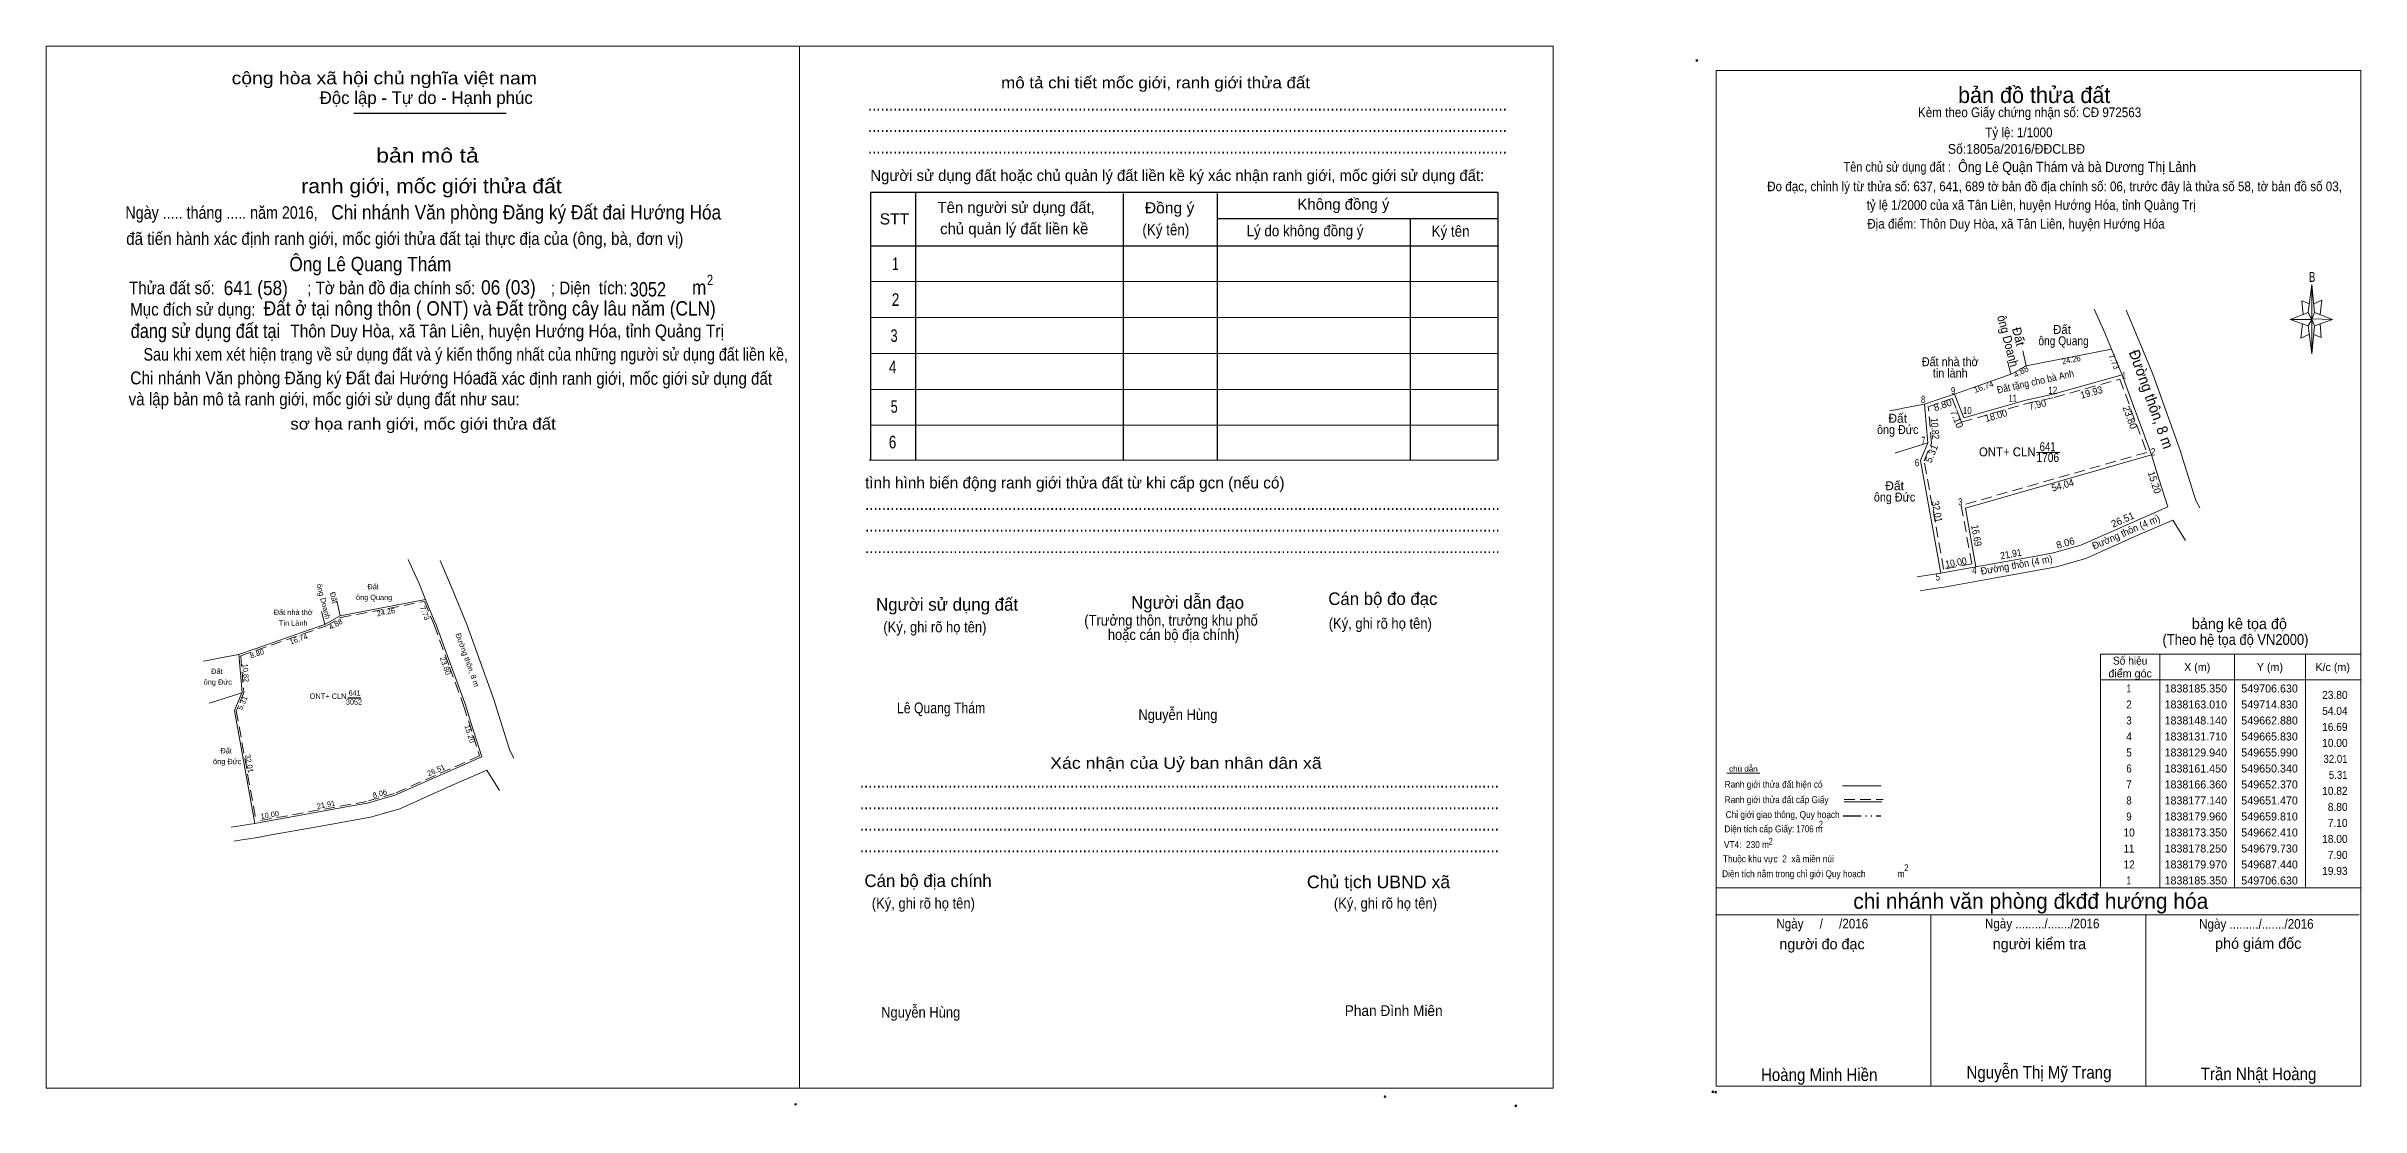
# Model space of a CAD drawing. Header units: metres. Extents: x 548102 to 550333, y 1837955 to 1838277.
# Drawn here: x 549127 to 549773, y 1837981 to 1838277 of the extents above; entities that cross this region are included whole.
import ezdxf
from ezdxf.enums import TextEntityAlignment as Align

# ---------------------------------------------------------------- set-up
doc = ezdxf.new("R2010")
doc.units = ezdxf.units.M
doc.header["$PDMODE"] = 32
doc.header["$PDSIZE"] = 0.5
doc.linetypes.add('DASH_DOUBLE_DOT', pattern=[9.2, 5, -1.2, 0.3, -1.2, 0.3, -1.2])
doc.linetypes.add('MEDIUM_DASHED', pattern=[4.5, 3, -1.5])
for name, color, linetype, lineweight in [('15', 7, 'Continuous', 13), ('17', 7, 'Continuous', 13), ('28', 7, 'Continuous', 13), ('63', 7, 'Continuous', 13), ('7', 7, 'Continuous', 13)]:
    doc.layers.add(name, color=color, linetype=linetype, lineweight=lineweight)
doc.layers.add('25', color=7, linetype='Continuous')
doc.layers.add('6', color=7, linetype='Continuous')

msp = doc.modelspace()

# ---------------------------------------------------------------- linework, layer by layer
at = {"layer": '15'}
for p, q in [((549698.85, 1838203.65), (549701.11, 1838198.72)), ((549675.59, 1838185.59), (549674.66, 1838189.12)), ((549675.86, 1838185.64), (549679.86, 1838187.89)), ((549675.86, 1838185.64), (549679.86, 1838187.89)), ((549675.86, 1838185.64), (549679.86, 1838187.89)), ((549678.94, 1838192.08), (549679.86, 1838187.89)), ((549679.86, 1838187.89), (549703.68, 1838192.5)), ((549705.29, 1838188.6), (549705.67, 1838187.69)), ((549705.67, 1838187.69), (549706.63, 1838185.35)), ((549659.81, 1838179.96), (549669.34, 1838183.3)), ((549675.61, 1838185.5), (549675.59, 1838185.59)), ((549675.61, 1838185.5), (549675.86, 1838185.64)), ((549675.61, 1838185.5), (549675.86, 1838185.64)), ((549675.61, 1838185.5), (549675.86, 1838185.64)), ((549706.63, 1838185.36), (549709.74, 1838176.88)), ((549643.31, 1838175.55), (549641.69, 1838175.24)), ((549643.31, 1838175.55), (549641.69, 1838175.24)), ((549645.97, 1838176.07), (549643.31, 1838175.55)), ((549651.47, 1838177.14), (549645.97, 1838176.07)), ((549651.47, 1838177.14), (549652.38, 1838166.36)), ((549643.98, 1838163.69), (549652.38, 1838166.36)), ((549662.88, 1838148.14), (549714.83, 1838163.01)), ((549682.77, 1838163.67), (549689.27, 1838163.67)), ((549714.83, 1838163.01), (549716.18, 1838158.74)), ((549722.73, 1838164.58), (549723.6, 1838161.82)), ((549722.73, 1838164.58), (549723.6, 1838161.82)), ((549722.73, 1838164.58), (549723.6, 1838161.82)), ((549723.6, 1838161.82), (549727.23, 1838150.25)), ((549723.6, 1838161.82), (549727.23, 1838150.25)), ((549723.6, 1838161.82), (549727.23, 1838150.25)), ((549716.18, 1838158.74), (549716.39, 1838158.07)), ((549716.18, 1838158.74), (549716.39, 1838158.07)), ((549716.39, 1838158.07), (549719.4, 1838148.51)), ((549727.23, 1838150.25), (549728.39, 1838148.19)), ((549727.23, 1838150.25), (549728.39, 1838148.19)), ((549727.23, 1838150.25), (549728.39, 1838148.19)), ((549662.88, 1838148.14), (549665.83, 1838131.71)), ((549720.85, 1838144.78), (549724.34, 1838139.1)), ((549720.85, 1838144.78), (549724.34, 1838139.1)), ((549720.85, 1838144.78), (549724.34, 1838139.1)), ((549687.4, 1838135.58), (549687.8, 1838135.7)), ((549687.8, 1838135.7), (549695.15, 1838137.8)), ((549228.03, 1838133.78), (549230.29, 1838128.85)), ((549658.99, 1838130.48), (549655.99, 1838129.94)), ((549665.83, 1838131.71), (549658.99, 1838130.48)), ((549688.31, 1838131.68), (549676.51, 1838129.56)), ((549688.31, 1838131.68), (549676.51, 1838129.56)), ((549209.04, 1838118.02), (549232.86, 1838122.63)), ((549660.06, 1838126.61), (549656.85, 1838126.03)), ((549671.31, 1838128.63), (549660.06, 1838126.61)), ((549204.77, 1838115.72), (549203.84, 1838119.25)), ((549205.04, 1838115.77), (549209.04, 1838118.02)), ((549205.04, 1838115.77), (549209.04, 1838118.02)), ((549205.04, 1838115.77), (549209.04, 1838118.02)), ((549208.12, 1838122.21), (549209.04, 1838118.02)), ((549234.47, 1838118.73), (549234.85, 1838117.82)), ((549234.85, 1838117.82), (549235.81, 1838115.48)), ((549188.99, 1838110.09), (549198.52, 1838113.43)), ((549204.79, 1838115.63), (549204.77, 1838115.72)), ((549204.79, 1838115.63), (549205.04, 1838115.77)), ((549204.79, 1838115.63), (549205.04, 1838115.77)), ((549204.79, 1838115.63), (549205.04, 1838115.77)), ((549235.81, 1838115.49), (549238.92, 1838107.01)), ((549172.49, 1838105.68), (549170.87, 1838105.37)), ((549172.49, 1838105.68), (549170.87, 1838105.37)), ((549175.15, 1838106.2), (549172.49, 1838105.68)), ((549180.65, 1838107.27), (549175.15, 1838106.2)), ((549180.74, 1838107.28), (549181.65, 1838096.5)), ((549173.16, 1838093.82), (549181.56, 1838096.49)), ((549244.01, 1838093.14), (549245.36, 1838088.87)), ((549251.91, 1838094.71), (549252.78, 1838091.95)), ((549251.91, 1838094.71), (549252.78, 1838091.95)), ((549251.91, 1838094.71), (549252.78, 1838091.95)), ((549252.78, 1838091.95), (549256.41, 1838080.38)), ((549252.78, 1838091.95), (549256.41, 1838080.38)), ((549252.78, 1838091.95), (549256.41, 1838080.38)), ((549245.36, 1838088.87), (549245.57, 1838088.2)), ((549245.36, 1838088.87), (549245.57, 1838088.2)), ((549245.57, 1838088.2), (549248.58, 1838078.64)), ((549256.41, 1838080.38), (549257.57, 1838078.32)), ((549256.41, 1838080.38), (549257.57, 1838078.32)), ((549256.41, 1838080.38), (549257.57, 1838078.32)), ((549250.03, 1838074.91), (549253.52, 1838069.23)), ((549250.03, 1838074.91), (549253.52, 1838069.23)), ((549250.03, 1838074.91), (549253.52, 1838069.23)), ((549216.58, 1838065.71), (549216.98, 1838065.83)), ((549216.98, 1838065.83), (549224.33, 1838067.93)), ((549188.17, 1838060.61), (549185.17, 1838060.07)), ((549195.01, 1838061.84), (549188.17, 1838060.61)), ((549200.49, 1838058.76), (549189.24, 1838056.74)), ((549217.49, 1838061.81), (549205.69, 1838059.69)), ((549217.49, 1838061.81), (549205.69, 1838059.69)), ((549189.24, 1838056.74), (549186.03, 1838056.16))]:
    msp.add_line(p, q, dxfattribs=at)
at = {"layer": '15', "linetype": 'MEDIUM_DASHED'}
for p, q in [((549181.28, 1838106.86), (549198.69, 1838112.96)), ((549198.69, 1838112.96), (549205.04, 1838115.19)), ((549235.25, 1838115.55), (549239.61, 1838103.69)), ((549239.61, 1838103.69), (549243.53, 1838093.01)), ((549216.44, 1838066.2), (549185.57, 1838060.65))]:
    msp.add_line(p, q, dxfattribs=at)
at = {"layer": '15', "lineweight": 25}
msp.add_line((549211.15, 1838095.15), (549214.79, 1838095.15), dxfattribs=at)
msp.add_line((549211.15, 1838095.15), (549214.79, 1838095.15), dxfattribs=at)
at = {"layer": '15'}
for points in [[(549707.8, 1838203.39), (549711.38, 1838194.76), (549715.22, 1838185.5)], [(549707.8, 1838203.39), (549711.38, 1838194.76), (549715.22, 1838185.5)], [(549707.8, 1838203.39), (549711.38, 1838194.76), (549715.22, 1838185.5)], [(549701.11, 1838198.72), (549701.79, 1838197.07), (549703.68, 1838192.5)], [(549701.11, 1838198.72), (549701.79, 1838197.07), (549703.68, 1838192.5)], [(549701.11, 1838198.72), (549701.79, 1838197.07), (549703.68, 1838192.5)], [(549703.68, 1838192.5), (549705.29, 1838188.6), (549705.67, 1838187.69)], [(549669.34, 1838183.3), (549675.61, 1838185.5), (549675.86, 1838185.64)], [(549679.73, 1838178.25), (549687.44, 1838179.97), (549706.63, 1838185.35)], [(549715.22, 1838185.5), (549722.67, 1838164.77), (549722.73, 1838164.58)], [(549715.22, 1838185.5), (549722.67, 1838164.77), (549722.73, 1838164.58)], [(549715.22, 1838185.5), (549722.67, 1838164.77), (549722.73, 1838164.58)], [(549651.47, 1838177.14), (549645.97, 1838176.07), (549643.31, 1838175.55)], [(549651.47, 1838177.14), (549656.41, 1838178.81), (549659.81, 1838179.96)], [(549659.81, 1838179.96), (549662.41, 1838173.35), (549679.73, 1838178.25)], [(549709.74, 1838176.88), (549712.13, 1838170.37), (549714.83, 1838163.01)], [(549643.27, 1838163.47), (549643.97, 1838163.69), (549643.98, 1838163.69)], [(549652.37, 1838166.36), (549650.34, 1838161.45), (549655.99, 1838129.94)], [(549682.53, 1838134.71), (549665.83, 1838131.71), (549662.88, 1838148.14), (549714.83, 1838163.01), (549716.18, 1838158.74)], [(549716.39, 1838158.07), (549719.4, 1838148.51), (549695.15, 1838137.8), (549687.8, 1838135.7)], [(549688.31, 1838131.68), (549696.53, 1838134.03), (549711, 1838140.52), (549720.85, 1838144.78)], [(549688.31, 1838131.68), (549696.53, 1838134.03), (549711, 1838140.52), (549720.85, 1838144.78)], [(549688.31, 1838131.68), (549696.53, 1838134.03), (549711, 1838140.52), (549720.85, 1838144.78)], [(549687.4, 1838135.58), (549682.53, 1838134.71), (549665.83, 1838131.71)], [(549687.8, 1838135.7), (549687.4, 1838135.58), (549682.53, 1838134.71)], [(549236.98, 1838133.52), (549240.56, 1838124.89), (549244.4, 1838115.63)], [(549236.98, 1838133.52), (549240.56, 1838124.89), (549244.4, 1838115.63)], [(549236.98, 1838133.52), (549240.56, 1838124.89), (549244.4, 1838115.63)], [(549649.4, 1838128.93), (549651.17, 1838129.2), (549655.99, 1838129.94)], [(549688.31, 1838131.68), (549676.51, 1838129.56), (549671.31, 1838128.63)], [(549230.29, 1838128.85), (549230.97, 1838127.2), (549232.86, 1838122.63)], [(549230.29, 1838128.85), (549230.97, 1838127.2), (549232.86, 1838122.63)], [(549230.29, 1838128.85), (549230.97, 1838127.2), (549232.86, 1838122.63)], [(549232.86, 1838122.63), (549234.47, 1838118.73), (549234.85, 1838117.82)], [(549650.29, 1838125.02), (549652.37, 1838125.34), (549656.85, 1838126.03)], [(549180.65, 1838107.27), (549185.59, 1838108.94), (549188.99, 1838110.09)], [(549198.52, 1838113.43), (549204.79, 1838115.63), (549205.04, 1838115.77)], [(549244.4, 1838115.63), (549251.85, 1838094.9), (549251.91, 1838094.71)], [(549244.4, 1838115.63), (549251.85, 1838094.9), (549251.91, 1838094.71)], [(549244.4, 1838115.63), (549251.85, 1838094.9), (549251.91, 1838094.71)], [(549180.65, 1838107.27), (549175.15, 1838106.2), (549172.49, 1838105.68)], [(549238.92, 1838107.01), (549241.31, 1838100.5), (549244.01, 1838093.14)], [(549172.45, 1838093.6), (549173.15, 1838093.82), (549173.16, 1838093.82)], [(549181.55, 1838096.49), (549179.52, 1838091.58), (549185.17, 1838060.07)], [(549245.57, 1838088.2), (549248.58, 1838078.64), (549224.33, 1838067.93), (549216.98, 1838065.83)], [(549217.49, 1838061.81), (549225.71, 1838064.16), (549240.18, 1838070.65), (549250.03, 1838074.91)], [(549217.49, 1838061.81), (549225.71, 1838064.16), (549240.18, 1838070.65), (549250.03, 1838074.91)], [(549217.49, 1838061.81), (549225.71, 1838064.16), (549240.18, 1838070.65), (549250.03, 1838074.91)], [(549216.58, 1838065.71), (549211.71, 1838064.84), (549195.01, 1838061.84)], [(549216.98, 1838065.83), (549216.58, 1838065.71), (549211.71, 1838064.84)], [(549178.58, 1838059.06), (549180.35, 1838059.33), (549185.17, 1838060.07)], [(549217.49, 1838061.81), (549205.69, 1838059.69), (549200.49, 1838058.76)], [(549179.47, 1838055.15), (549181.55, 1838055.47), (549186.03, 1838056.16)]]:
    msp.add_lwpolyline(points, dxfattribs=at)
at = {"layer": '15', "linetype": 'MEDIUM_DASHED'}
msp.add_lwpolyline([(549706.01, 1838184.14), (549713.52, 1838163.68), (549661.74, 1838148.85), (549664.67, 1838132.52), (549656.8, 1838131.1), (549651.38, 1838161.34), (549653.39, 1838166.2), (549652.53, 1838176.44), (549659.23, 1838178.71), (549661.81, 1838172.14), (549679.98, 1838177.28), (549687.68, 1838179)], close=True, dxfattribs=at)
for points in [[(549205.04, 1838115.19), (549209.21, 1838117.54), (549232.55, 1838122.06), (549235.25, 1838115.55)], [(549181.28, 1838106.86), (549182.14, 1838096.62), (549180.04, 1838091.53), (549185.57, 1838060.65)], [(549243.53, 1838093.01), (549247.97, 1838078.92), (549224.16, 1838068.4), (549216.44, 1838066.2)]]:
    msp.add_lwpolyline(points, dxfattribs=at)
at = {"layer": '28'}
for p, q in [((549758.6, 1838202.77), (549759.6, 1838210.57)), ((549758.6, 1838198.97), (549753.6, 1838200.77)), ((549760.4, 1838202.77), (549765.4, 1838200.77)), ((549760.4, 1838198.97), (549759.6, 1838191.17)), ((549762.2, 1838195.77), (549760.2, 1838196.57)), ((549762, 1838199.57), (549762.2, 1838195.77)), ((549596.3, 1838074.11), (549605.5, 1838074.11)), ((549628.6, 1838070.57), (549639.36, 1838070.57)), ((549629, 1838066.09), (549639.52, 1838066.09)), ((549593.28, 1838042.09), (549773.28, 1838042.09)), ((549593.28, 1838034.49), (549772.88, 1838034.49)), ((549593.28, 1838034.49), (549772.88, 1838034.49)), ((549593.28, 1838034.49), (549772.88, 1838034.49)), ((549653.28, 1837986.69), (549653.28, 1838034.49)), ((549713.28, 1837986.69), (549713.28, 1838034.49))]:
    msp.add_line(p, q, dxfattribs=at)
at = {"layer": '28', "linetype": 'MEDIUM_DASHED'}
msp.add_line((549629, 1838066.73), (549639.88, 1838066.73), dxfattribs=at)
at = {"layer": '28', "linetype": 'DASH_DOUBLE_DOT', "lineweight": 25}
msp.add_line((549628.8, 1838062.15), (549639.28, 1838062.15), dxfattribs=at)
at = {"layer": '28'}
for points in [[(549593.28, 1838270.29), (549773.28, 1838270.29), (549773.28, 1837986.69), (549593.28, 1837986.69)], [(549759.6, 1838210.57), (549760.4, 1838202.77), (549759.6, 1838200.77)], [(549759.6, 1838200.77), (549753.6, 1838200.77), (549758.6, 1838202.77), (549760.4, 1838198.97), (549765.4, 1838200.77), (549759.6, 1838200.97)], [(549759.6, 1838200.77), (549759.6, 1838191.17), (549758.6, 1838198.97)]]:
    msp.add_lwpolyline(points, close=True, dxfattribs=at)
for points in [[(549759.6, 1838200.77), (549758.6, 1838202.77), (549753.6, 1838200.77)], [(549759, 1838205.17), (549756.8, 1838205.97), (549757.2, 1838202.17)], [(549759.6, 1838200.77), (549760.4, 1838198.97), (549765.4, 1838200.77)], [(549760.2, 1838205.17), (549762.4, 1838206.17), (549762, 1838202.17)], [(549757, 1838199.57), (549756.6, 1838195.57), (549758.8, 1838196.57)], [(549773.28, 1837986.69), (549593.28, 1837986.69), (549593.28, 1838034.49)]]:
    msp.add_lwpolyline(points, dxfattribs=at)
for p in [(549587.88, 1838273.09), (549500.81, 1837983.76), (549592.36, 1837985.13), (549593.16, 1837985.01)]:
    msp.add_point(p, dxfattribs=at)
at = {"layer": '63'}
for p, q in [((549717.22, 1838107.3), (549717.22, 1838042.07)), ((549738.02, 1838107.3), (549738.02, 1838042.07)), ((549757.83, 1838107.3), (549757.83, 1838042.07)), ((549700.58, 1838100.16), (549773.28, 1838100.16))]:
    msp.add_line(p, q, dxfattribs=at)
msp.add_lwpolyline([(549700.58, 1838107.3), (549773.28, 1838107.3), (549773.28, 1838042.07), (549700.58, 1838042.07)], close=True, dxfattribs=at)
at = {"layer": '7', "lineweight": 25}
for p, q in [((549212.85, 1838258.45), (549255.4, 1838258.45)), ((549369.7, 1838236.25), (549369.7, 1838161.54)), ((549427.73, 1838235.95), (549427.73, 1838161.54)), ((549453.92, 1838235.95), (549453.92, 1838161.54)), ((549453.92, 1838229.03), (549532.39, 1838229.03)), ((549507.8, 1838229.03), (549507.8, 1838161.54)), ((549357.1, 1838221.4), (549532.39, 1838221.4))]:
    msp.add_line(p, q, dxfattribs=at)
at = {"layer": '7'}
for p, q in [((549357.1, 1838211.37), (549532.39, 1838211.37)), ((549357.1, 1838201.34), (549532.39, 1838201.34)), ((549357.1, 1838191.3), (549532.39, 1838191.3)), ((549357.1, 1838181.27), (549532.39, 1838181.27)), ((549357.1, 1838171.24), (549532.39, 1838171.24)), ((549356.79, 1838161.54), (549532.08, 1838161.54))]:
    msp.add_line(p, q, dxfattribs=at)
for points in [[(549126.98, 1838277.08), (549337.36, 1838277.08), (549337.36, 1837986.11), (549126.98, 1837986.11)], [(549337.36, 1838277.08), (549547.74, 1838277.08), (549547.74, 1837986.11), (549337.36, 1837986.11)], [(549337.36, 1838277.08), (549547.73, 1838277.08), (549547.73, 1837986.11), (549337.36, 1837986.11)]]:
    msp.add_lwpolyline(points, close=True, dxfattribs=at)
at = {"layer": '7', "lineweight": 25}
msp.add_lwpolyline([(549532.39, 1838161.54), (549532.39, 1838236.25), (549357.1, 1838236.25), (549357.1, 1838161.54)], dxfattribs=at)
at = {"layer": '7'}
for p in [(549336.23, 1837981.62), (549537.34, 1837981.2)]:
    msp.add_point(p, dxfattribs=at)

# ---------------------------------------------------------------- texts
at = {"layer": '15'}
for s, height, rotation, width, p in [('ông Doanh', 2.5, 284.674, 0.9, (549673.581, 1838194.462)), ('24.26', 1.7, 10.953, 0.9, (549692.598, 1838188.719)), ('Đường thôn, 8 m', 3, 289.768, 0.95, (549713.379, 1838178.027)), ('Đất tặng cho bà Anh', 2, 12.576, 0.9, (549682.652, 1838182.473)), ('19.93', 2, 15.661, 0.95, (549698.35, 1838179.474)), ('18.00', 2, 15.797, 0.95, (549671.688, 1838172.998)), ('7.90', 2, 12.576, 0.95, (549683.202, 1838176.058)), ('10.82', 2, 274.772, 0.9, (549653.408, 1838170.228)), ('54.04', 2, 15.973, 0.95, (549690.315, 1838153.557)), ('15.20', 2, 287.493, 0.95, (549714.739, 1838154.996)), ('32.01', 2, 280.166, 0.9, (549654.024, 1838146.956)), ('16.69', 2, 280.179, 0.9, (549665.013, 1838140.277)), ('Đường thôn (4 m)', 2, 23.388, 0.95, (549708.138, 1838140.533)), ('21.91', 2, 10.172, 0.9, (549675.783, 1838134.315)), ('10.00', 2, 10.197, 0.9, (549660.428, 1838131.936)), ('Đường thôn (4 m)', 2, 10.184, 0.95, (549677.343, 1838131.274)), ('ông Doanh', 1.5, 284.674, 0.9, (549203.699, 1838121.87)), ('24.26', 1.5, 10.953, 0.9, (549221.957, 1838118.341)), ('Đường thôn, 8 m', 1.5, 289.768, 0.95, (549243.885, 1838105.464)), ('10.82', 1.5, 274.772, 0.9, (549181.946, 1838102.022)), ('15.20', 1.5, 287.493, 0.95, (549244.506, 1838084.845)), ('32.01', 1.5, 280.166, 0.9, (549182.923, 1838076.627)), ('26.51', 1.5, 23.829, 0.95, (549236.117, 1838074.229)), ('21.91', 1.5, 10.172, 0.9, (549205.223, 1838064.563)), ('10.00', 1.5, 10.197, 0.9, (549189.497, 1838061.71))]:
    msp.add_text(s, height=height, rotation=rotation, dxfattribs=dict(at, width=width)).set_placement(p, align=Align.CENTER)
for s, height, rotation, p in [('Đất ', 2.5, 284.674, (549676.648, 1838195.262)), ('4.88', 1.7, 29.351, (549678.818, 1838185.488)), ('7.73', 1.7, 292.42, (549703.626, 1838188.669)), ('16.74', 1.7, 19.322, (549668.254, 1838181.206)), ('8.80', 2, 18.682, (549656.855, 1838175.97)), ('7.10', 2, 291.472, (549659.577, 1838172.661)), ('23.80', 2, 290.156, (549707.877, 1838173.13)), ('5.31', 2, 67.538, (549654.347, 1838162.983)), ('26.51', 2, 23.829, (549707.221, 1838143.978)), ('8.06', 2, 15.984, (549691.105, 1838137.417)), ('Đất ', 1.5, 284.674, (549206.599, 1838122.635)), ('4.88', 1.5, 29.351, (549208.162, 1838115.025)), ('7.73', 1.5, 292.42, (549231.986, 1838118.541)), ('16.74', 1.5, 19.322, (549197.677, 1838110.839)), ('8.80', 1.5, 18.682, (549186.065, 1838106.764)), ('23.80', 1.5, 290.156, (549237.727, 1838103.813)), ('5.31', 1.5, 67.538, (549182.461, 1838093.438)), ('8.06', 1.5, 15.984, (549220.313, 1838067.662))]:
    msp.add_text(s, height=height, rotation=rotation, dxfattribs=at).set_placement(p, align=Align.CENTER)
for s, height, width, p in [('ông Quang', 2.5, 0.85, (549690.305, 1838193.59)), ('Đất ', 2.5, 0.95, (549690.31, 1838196.75)), ('Đất nhà thờ', 2.5, 0.9, (549658.65, 1838187.74)), ('tin lành', 2.5, 0.9, (549658.655, 1838184.58)), ('ông Đức', 2.5, 0.9, (549643.985, 1838168.79)), ('1706', 2.5, 0.85, (549685.9, 1838160.99)), ('641', 2.5, 0.8, (549685.855, 1838164.01)), ('ông Đức', 2.5, 0.9, (549643.105, 1838149.95)), ('ông Quang', 1.5, 0.85, (549218.53, 1838122.43)), ('Đất ', 1.5, 0.95, (549218.53, 1838125.43)), ('Đất nhà thờ', 1.5, 0.9, (549195.93, 1838118.27)), ('Tin Lành', 1.5, 0.9, (549195.935, 1838115.27)), ('Đất ', 1.5, 0.95, (549174.88, 1838101.8)), ('ông Đức', 1.5, 0.9, (549174.88, 1838098.8)), ('641', 1.5, 0.8, (549213.08, 1838095.73)), ('641', 1.5, 0.8, (549213.08, 1838095.73)), ('3052', 1.5, 0.85, (549212.89, 1838093.25)), ('ông Đức', 1.5, 0.9, (549177.5, 1838076.6)), ('Đất ', 1.5, 0.95, (549177.5, 1838079.6))]:
    msp.add_text(s, height=height, dxfattribs=dict(at, width=width)).set_placement(p, align=Align.CENTER)
for s, height, width, p in [('9', 2, 0.8, (549660.06, 1838179.91)), ('12', 2, 0.85, (549688.56, 1838180.02)), (' 1', 2, 0.75, (549707.74, 1838184.13)), ('8', 2, 0.75, (549651.64, 1838177.48)), ('10', 2, 0.85, (549664.68, 1838174.36)), ('11', 2, 0.75, (549677.26, 1838177.82)), ('7', 2, 0.75, (549651.75, 1838166.04)), (' 6', 2, 0.85, (549650.02, 1838159.8)), ('ONT+ CLN', 2.5, 0.95, (549682.47, 1838162.57)), (' 2', 2, 0.85, (549715.94, 1838162.85)), (' 3', 2, 0.8, (549662.06, 1838148.88)), (' 5', 2, 0.8, (549655.8, 1838127.89)), (' 4', 2, 0.85, (549666.01, 1838129.69)), ('ONT+ CLN', 1.5, 0.95, (549210.82, 1838094.85)), ('ONT+ CLN', 1.5, 0.95, (549210.82, 1838094.85))]:
    msp.add_text(s, height=height, dxfattribs=dict(at, width=width)).set_placement(p, align=Align.RIGHT)
for p in [(549643.995, 1838171.95), (549643.115, 1838153.11)]:
    msp.add_text('Đất', height=2.5, dxfattribs=at).set_placement(p, align=Align.CENTER)
at = {"layer": '17'}
for s, width, p in [('Lê Quang Thám', 0.85, (549364.54, 1838090.82)), ('Nguyễn Hùng', 0.9, (549431.95, 1838088.95)), ('Nguyễn Hùng', 0.9, (549360.12, 1838005.84)), ('Phan Đình Miên', 0.95, (549489.58, 1838006.28))]:
    msp.add_text(s, height=3, dxfattribs=dict(at, width=width)).set_placement(p)
at = {"layer": '25', "width": 0.9}
for s, height, p in [('Chi nhánh Văn phòng Đăng ký Đất đai Hướng Hóa', 4, (549206.56, 1838228.72)), ('Đất ở tại nông thôn ( ONT) và Đất trồng cây lâu năm (CLN)', 4, (549187.69, 1838201.9)), ('Chi nhánh Văn phòng Đăng ký Đất đai Hướng Hóa', 3.6, (549150.42, 1838182.66))]:
    msp.add_text(s, height=height, dxfattribs=at).set_placement(p)
at = {"layer": '28'}
for s, height, p in [('bản đồ thửa đất', 4.5, (549682.1, 1838261.23)), ('bảng kê tọa độ', 3, (549739.4, 1838114.32)), ('chi nhánh văn phòng đkđđ hướng hóa', 4.374, (549681.15, 1838036.21)), ('người đo đạc', 3, (549622.845, 1838024.89)), ('người kiểm tra', 3, (549683.555, 1838024.93)), ('phó giám đốc', 3, (549744.66, 1838025.05))]:
    msp.add_text(s, height=height, dxfattribs=at).set_placement(p, align=Align.CENTER)
for s, height, width, p in [('Kèm theo Giấy chứng nhận số: CĐ 972563', 2.7, 0.9, (549680.815, 1838257.29)), ('Tỷ lệ: 1/1000', 2.7, 0.9, (549677.82, 1838251.69)), ('Số:1805a/2016/ĐĐCLBĐ', 2.7, 0.95, (549677.145, 1838247.07)), ('Đo đạc, chỉnh lý từ thửa số: 637, 641, 689 tờ bản đồ địa chính số: 06, trước đây là thửa số 58, tờ bản đồ số 03,', 2.7, 0.9, (549687.79, 1838236.61)), ('Tên chủ sử dụng đất :', 2.7, 0.85, (549643.85, 1838242.05)), (' tỷ lệ 1/2000 của xã Tân Liên, huyện Hướng Hóa, tỉnh Quảng Trị', 2.7, 0.9, (549680.815, 1838231.41)), ('Địa điểm: Thôn Duy Hòa, xã Tân Liên, huyện Hướng Hóa', 2.7, 0.9, (549677.015, 1838226.16)), ('B', 2.755, 0.75, (549759.7, 1838211.29)), ('(Theo hệ tọa độ VN2000)', 3, 0.9, (549738.31, 1838109.92)), ('Ranh giới thửa đất hiện có ', 1.92, 0.9, (549609.66, 1838070.01)), ('chú dẫn', 1.6, 1.05, (549600.895, 1838074.51)), ('Ranh giới thửa đất cấp Giấy', 1.92, 0.9, (549610.17, 1838065.73)), ('Diện tích cấp Giấy: ', 1.92, 0.9, (549605.675, 1838057.57)), ('Chỉ giới giao thông, Quy hoạch', 1.92, 0.9, (549611.855, 1838061.57)), ('1706 m ', 1.92, 0.85, (549619.585, 1838057.59)), ('2', 1.92, 0.8, (549622.545, 1838058.89)), ('Thuộc khu vực  2  xã miền núi', 1.92, 0.9, (549610.66, 1838049.21)), (' VT4:  230 m ', 1.92, 0.9, (549601.755, 1838053.19)), ('2', 1.92, 0.8, (549608.525, 1838054.1)), ('Diện tích nằm trong chỉ giới Quy hoạch              m', 1.92, 0.9, (549620.43, 1838045.05)), ('2', 1.92, 0.8, (549646.405, 1838046.73)), ('Ngày     /     /2016', 2.7, 0.9, (549622.925, 1838030.73)), ('Ngày ........./......./2016', 2.7, 0.9, (549684.34, 1838030.75)), ('Ngày ........./......./2016', 2.7, 0.9, (549744.14, 1838030.65)), ('Nguyễn Thị Mỹ Trang', 3.5, 0.9, (549683.445, 1837988.81)), ('Hoàng Minh Hiền', 3.5, 0.9, (549622.065, 1837988.13)), ('Trần Nhật Hoàng', 3.5, 0.9, (549744.755, 1837988.37))]:
    msp.add_text(s, height=height, dxfattribs=dict(at, width=width)).set_placement(p, align=Align.CENTER)
at = {"layer": '28', "width": 0.9}
msp.add_text('Ông Lê Quận Thám và bà Dương Thị Lảnh', height=2.88, dxfattribs=at).set_placement((549660.86, 1838241.95))
at = {"layer": '6', "width": 0.9}
msp.add_text('Ông Lê Quang Thám', height=4, dxfattribs=at).set_placement((549194.86, 1838214.28))
at = {"layer": '63'}
for s, p in [('điểm góc', (549708.9, 1838100.83)), ('X (m)', (549727.62, 1838102.61)), ('Y (m)', (549747.915, 1838102.61)), ('K/c (m)', (549765.45, 1838102.61)), ('1838185.350', (549727.225, 1838096.63)), ('549706.630', (549747.83, 1838096.63)), ('1838163.010', (549727.225, 1838092.16)), ('549714.830', (549747.83, 1838092.16)), ('1838148.140', (549727.225, 1838087.69)), ('1838131.710', (549727.225, 1838083.22)), ('549662.880', (549747.83, 1838087.69)), ('549665.830', (549747.83, 1838083.22)), ('1838129.940', (549727.225, 1838078.75)), ('549655.990', (549747.83, 1838078.75)), ('1838161.450', (549727.225, 1838074.28)), ('1838166.360', (549727.225, 1838069.82)), ('549650.340', (549747.83, 1838074.28)), ('549652.370', (549747.83, 1838069.82)), ('1838177.140', (549727.225, 1838065.35)), ('549651.470', (549747.83, 1838065.35)), ('1838179.960', (549727.225, 1838060.88)), ('1838173.350', (549727.225, 1838056.41)), ('549659.810', (549747.83, 1838060.88)), ('549662.410', (549747.83, 1838056.41)), ('1838178.250', (549727.225, 1838051.94)), ('549679.730', (549747.83, 1838051.94)), ('1838179.970', (549727.225, 1838047.48)), ('1838185.350', (549727.225, 1838043.01)), ('549687.440', (549747.83, 1838047.48)), ('549706.630', (549747.83, 1838043.01))]:
    msp.add_text(s, height=2.234, dxfattribs=at).set_placement(p, align=Align.CENTER)
for s, width, p in [('Số hiệu', 0.95, (549708.9, 1838104.4)), (' 1', 0.8, (549708.205, 1838096.63)), (' 2', 0.9, (549708.205, 1838092.16)), (' 4', 0.95, (549708.2, 1838083.22)), (' 3', 0.9, (549708.205, 1838087.69)), (' 5', 0.9, (549708.205, 1838078.75)), (' 6', 0.9, (549708.205, 1838074.28)), (' 7', 0.9, (549708.205, 1838069.82)), (' 8', 0.9, (549708.205, 1838065.35)), (' 10', 0.95, (549708.205, 1838056.41)), (' 9', 0.9, (549708.2, 1838060.88)), (' 11', 0.9, (549708.205, 1838051.94)), (' 12', 0.95, (549708.21, 1838047.48)), (' 1', 0.8, (549708.205, 1838043.01))]:
    msp.add_text(s, height=2.234, dxfattribs=dict(at, width=width)).set_placement(p, align=Align.CENTER)
for s, width, p in [('23.80', 0.95, (549769.62, 1838094.84)), ('54.04', 0.95, (549769.62, 1838090.37)), ('16.69', 0.95, (549769.61, 1838085.9)), ('10.00', 0.95, (549769.62, 1838081.43)), ('32.01', 0.9, (549769.61, 1838076.97)), ('5.31', 0.9, (549769.61, 1838072.5)), ('10.82', 0.95, (549769.62, 1838068.03)), ('8.80', 0.95, (549769.61, 1838063.56)), ('7.10', 0.95, (549769.61, 1838059.09)), ('18.00', 0.95, (549769.62, 1838054.62)), ('7.90', 0.95, (549769.61, 1838050.16)), ('19.93', 0.95, (549769.61, 1838045.69))]:
    msp.add_text(s, height=2.234, dxfattribs=dict(at, width=width)).set_placement(p, align=Align.RIGHT)
at = {"layer": '7'}
for s, height, width, p in [('cộng hòa xã hội chủ nghĩa việt nam', 3.511, 1.15, (549178.74, 1838266.46)), ('........................................................................................................................................................', 3.511, 0.9, (549356.42, 1838259.14)), ('........................................................................................................................................................', 3.511, 0.9, (549356.42, 1838253.12)), ('........................................................................................................................................................', 3.511, 0.9, (549356.42, 1838247.1)), ('Ngày ..... tháng ..... năm 2016, ', 3.51, 0.85, (549149.08, 1838228.9)), ('Đồng ý', 3.11, 1.05, (549433.74, 1838230.42)), ('STT', 3.11, 1.05, (549359.7, 1838227.32)), ('(Ký tên)', 3.11, 0.9, (549433.06, 1838224.32)), ('Lý do không đồng ý', 3.11, 0.9, (549462.14, 1838224.02)), ('Ký tên', 3.11, 0.9, (549513.82, 1838223.9)), (' đã tiến hành xác định ranh giới, mốc giới thửa đất tại thực địa của (ông, bà, đơn vị)', 3.51, 0.9, (549148.12, 1838221.62)), ('2', 2.916, 0.8, (549311.47, 1838210.38)), ('Thửa đất số:                      ; Tờ bản đồ địa chính số:                  ; Diện  tích:            ', 3.51, 0.9, (549150.06, 1838207.85)), ('641 (58)', 4, 0.9, (549176.52, 1838207.58)), ('06 (03)', 4, 0.9, (549248.4, 1838207.76)), ('3052', 4, 0.85, (549289.92, 1838207.21)), ('m', 4, 0.9, (549307.29, 1838207.73)), ('Mục đích sử dụng:', 3.51, 0.9, (549150.4, 1838201.86)), ('đang sử dụng đất tại', 4, 0.85, (549150.56, 1838195.62)), ('Thôn Duy Hòa, xã Tân Liên, huyện Hướng Hóa, tỉnh Quảng Trị', 3.6, 0.9, (549195.11, 1838195.77)), ('Sau khi xem xét hiện trạng về sử dụng đất và ý kiến thống nhất của những người sử dụng đất liền kề,', 3.512, 0.85, (549154.13, 1838189.3)), (' và lập bản mô tả ranh giới, mốc giới sử dụng đất như sau:', 3.512, 0.9, (549148.8, 1838176.8)), ('đã xác định ranh giới, mốc giới sử dụng đất', 3.5, 0.9, (549248.24, 1838182.56)), ('.......................................................................................................................................................', 3.511, 0.9, (549355.62, 1838147.58)), ('.......................................................................................................................................................', 3.511, 0.9, (549355.62, 1838141.56)), ('.......................................................................................................................................................', 3.511, 0.9, (549355.62, 1838135.54)), ('(Ký, ghi rõ họ tên)', 3.01, 0.9, (549360.72, 1838113.42)), ('(Ký, ghi rõ họ tên)', 3.01, 0.9, (549485.1, 1838114.42)), ('........................................................................................................................................................', 3.511, 0.9, (549354.18, 1838070.04)), ('........................................................................................................................................................', 3.511, 0.9, (549354.18, 1838064.02)), ('........................................................................................................................................................', 3.511, 0.9, (549354.18, 1838058.02)), ('........................................................................................................................................................', 3.511, 0.9, (549354.18, 1838052)), ('Chủ tịch UBND xã', 3.512, 1.05, (549479, 1838041.98)), ('(Ký, ghi rõ họ tên)', 3.01, 0.9, (549357.5, 1838036.28)), ('(Ký, ghi rõ họ tên)', 3.01, 0.9, (549486.54, 1838036.28))]:
    msp.add_text(s, height=height, dxfattribs=dict(at, width=width)).set_placement(p)
for s, height, p in [('Độc lập - Tự do - Hạnh phúc', 3.511, (549203.32, 1838260.96)), ('Người sử dụng đất hoặc chủ quản lý đất liền kề ký xác nhận ranh giới, mốc giới sử dụng đất:', 3.11, (549357.1, 1838239.46)), ('Tên người sử dụng đất,', 3.11, (549375.86, 1838230.52)), ('Không đồng ý', 3.11, (549476.38, 1838231.44)), ('chủ quản lý đất liền kề', 3.11, (549376.58, 1838224.6)), ('tình hình biến động ranh giới thửa đất từ khi cấp gcn (nếu có)', 3.21, (549355.62, 1838153.6)), ('Người sử dụng đất', 3.512, (549358.7, 1838119.46)), ('Người dẫn đạo', 3.51, (549429.92, 1838120.02)), ('Cán bộ đo đạc', 3.504, (549484.98, 1838121.06)), ('Cán bộ địa chính', 3.512, (549355.46, 1838042.3))]:
    msp.add_text(s, height=height, dxfattribs=at).set_placement(p)
for s, height, width, p in [('mô tả chi tiết mốc giới, ranh giới thửa đất', 3.21, 1.1, (549436.755, 1838265.34)), ('bản mô tả', 4.014, 1.2, (549233.42, 1838244.6)), ('ranh giới, mốc giới thửa đất', 4.014, 1.1, (549234.545, 1838236.06)), ('1', 3.512, 0.7, (549364.11, 1838214.62)), ('2', 3.512, 0.8, (549364.135, 1838204.6)), ('3', 3.512, 0.75, (549363.73, 1838194.52)), ('4', 3.512, 0.8, (549363.345, 1838185.76)), ('5', 3.512, 0.75, (549363.755, 1838174.74)), ('sơ họa ranh giới, mốc giới thửa đất', 3.21, 1.1, (549232.19, 1838170.04)), ('6', 3.512, 0.8, (549363.295, 1838164.8)), ('(Trưởng thôn, trưởng khu phố', 3.01, 0.9, (549441.06, 1838115.3)), ('hoặc cán bộ địa chính)', 3.01, 0.9, (549441.735, 1838111.28)), ('Xác nhận của Uỷ ban nhân dân xã', 3.212, 1.15, (549445.225, 1838075.32))]:
    msp.add_text(s, height=height, dxfattribs=dict(at, width=width)).set_placement(p, align=Align.CENTER)

doc.saveas('drawing.dxf')
